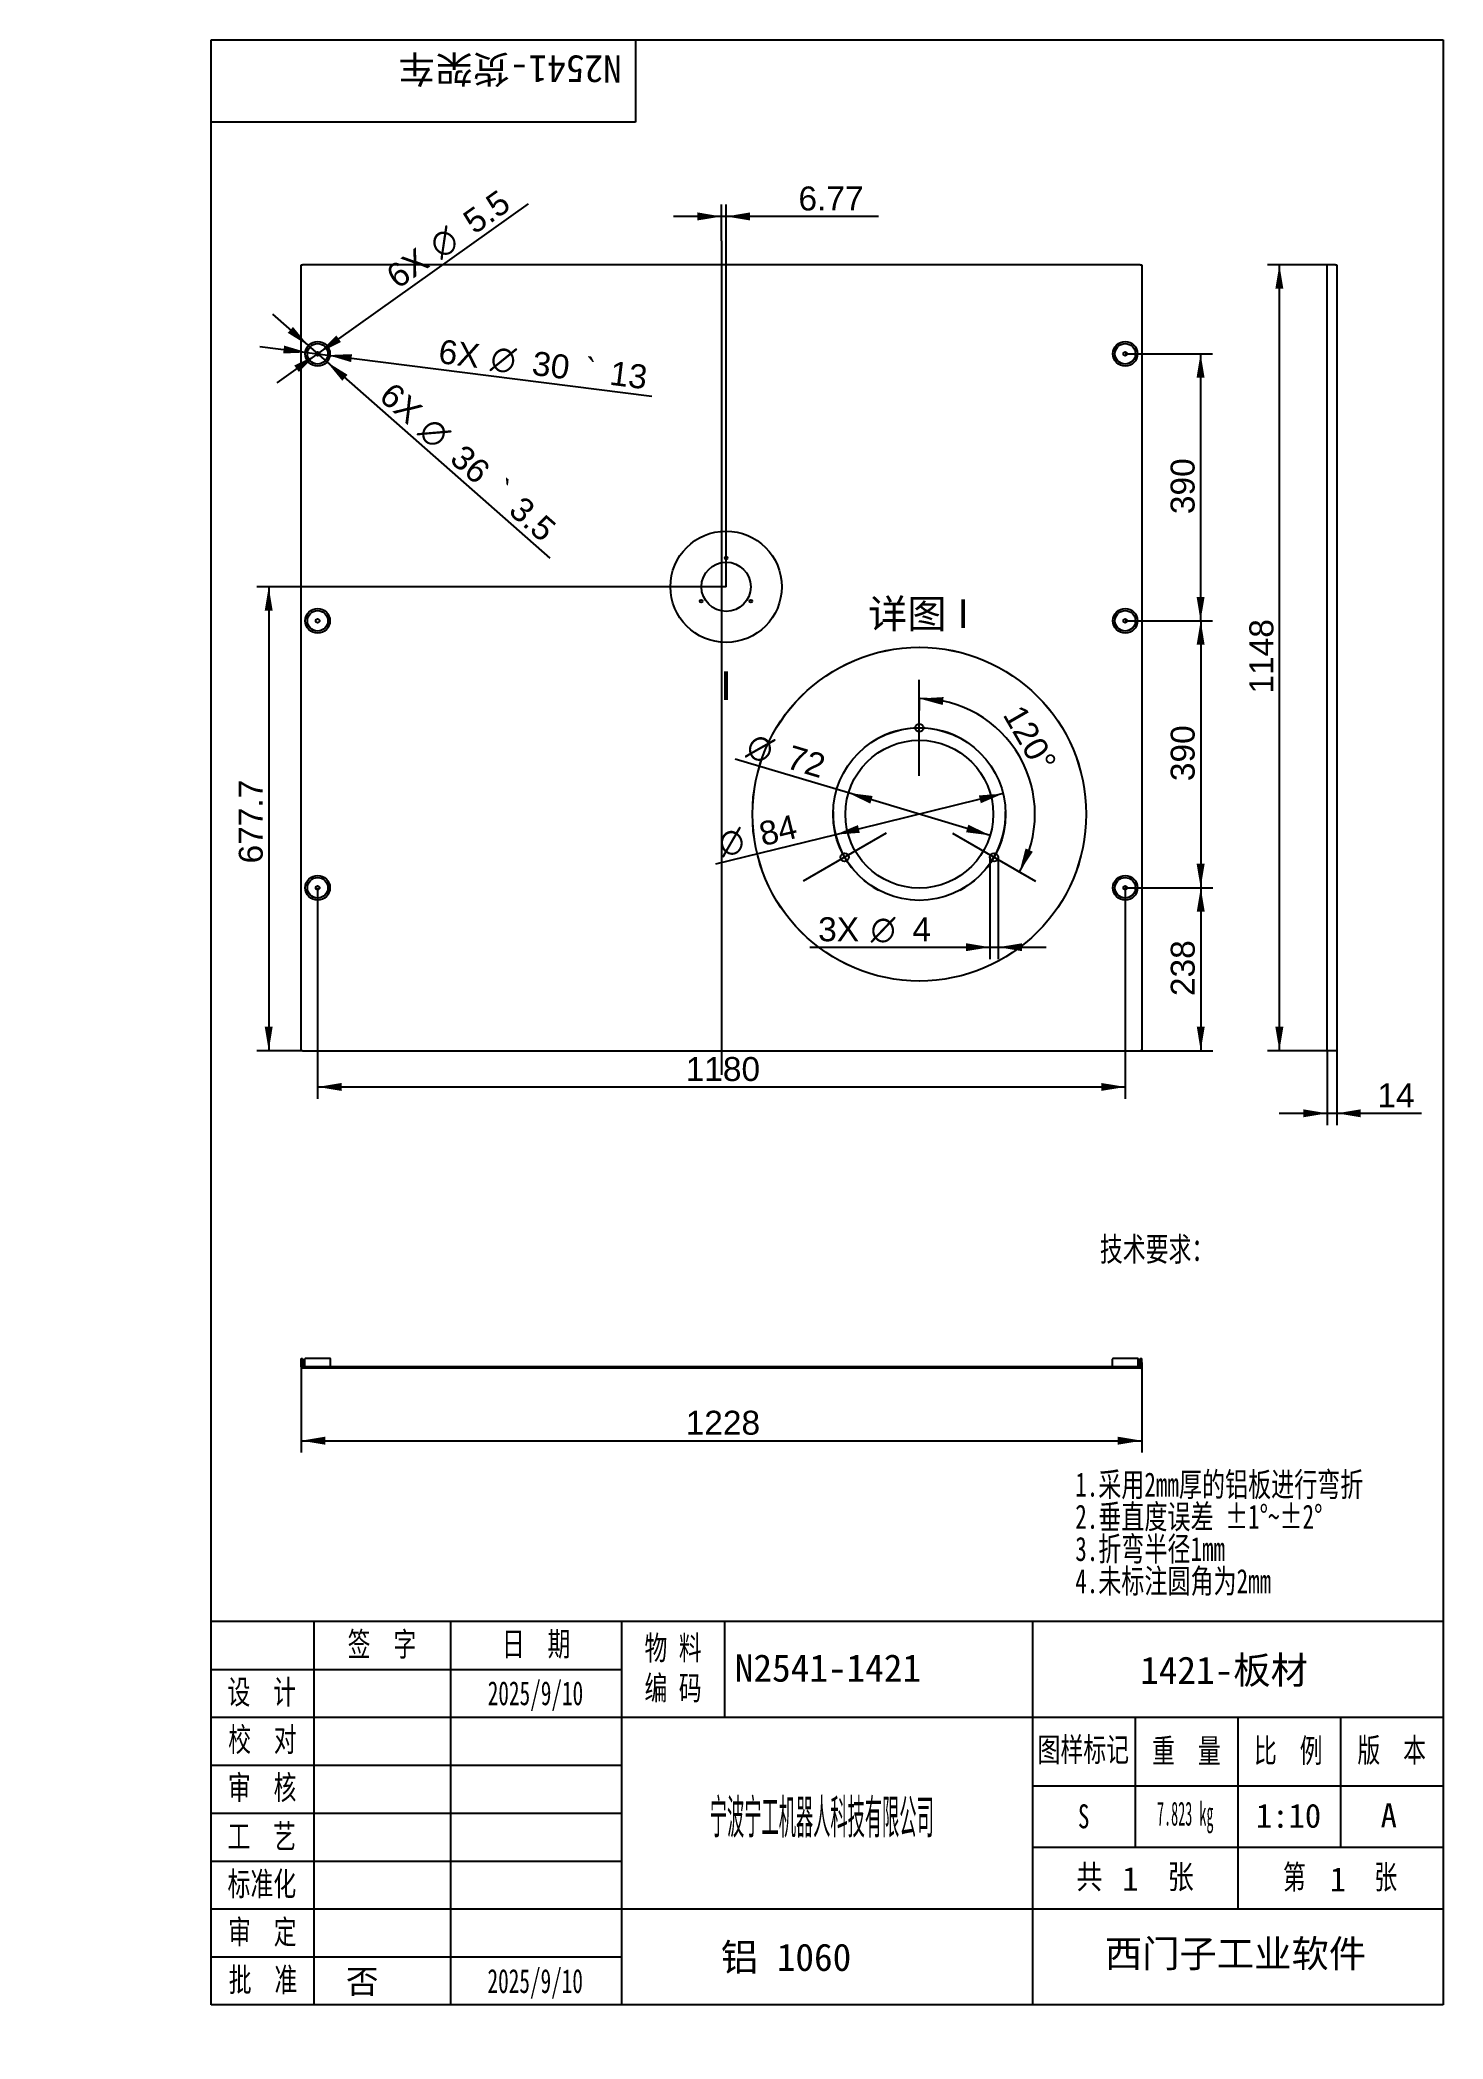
# Model space of a CAD drawing. Header units: millimetres. Extents: x 0 to 205, y 0 to 292.
import ezdxf
from ezdxf import colors
from ezdxf.entities.mleader import LeaderData, LeaderLine
from ezdxf.enums import TextEntityAlignment as Align
from ezdxf.lldxf.tags import DXFTag
from ezdxf.math import Vec2, Vec3

# ---------------------------------------------------------------- set-up
doc = ezdxf.new("R2010")
doc.units = ezdxf.units.MM
for name, color, linetype in [('1421-板材', 7, 'Continuous'), ('Default', 7, 'Continuous'), ('图框', 7, 'Continuous')]:
    doc.layers.add(name, color=color, linetype=linetype)
doc.styles.add('SEACAD_Arial', font='arial.ttf', dxfattribs={"width": 0.7})
doc.styles.add('SEACAD_Solid_Edge_ANSI1_Symbols', font='semeca1.ttf')
tags = doc.linetypes.add('CENTER2', pattern=[28.575, 19.05, -3.175, 3.175, -3.175]).pattern_tags.tags
tags[10:11] = [DXFTag(74, 4), DXFTag(75, 0), DXFTag(340, '0'), DXFTag(46, 0.0), DXFTag(50, 0.0), DXFTag(44, 0.0), DXFTag(45, 0.0)]
tags[8:9] = [DXFTag(74, 4), DXFTag(75, 0), DXFTag(340, '0'), DXFTag(46, 0.0), DXFTag(50, 0.0), DXFTag(44, 0.0), DXFTag(45, 0.0)]
tags[6:7] = [DXFTag(74, 4), DXFTag(75, 0), DXFTag(340, '0'), DXFTag(46, 0.0), DXFTag(50, 0.0), DXFTag(44, 0.0), DXFTag(45, 0.0)]
tags[4:5] = [DXFTag(74, 4), DXFTag(75, 0), DXFTag(340, '0'), DXFTag(46, 0.0), DXFTag(50, 0.0), DXFTag(44, 0.0), DXFTag(45, 0.0)]
doc.dimstyles.new('国标', dxfattribs={"dimtxt": 3.5, "dimasz": 3.5, "dimexe": 1.75, "dimexo": 0, "dimgap": 0.875, "dimtad": 1, "dimlfac": 10, "dimdsep": 46, "dimtxsty": 'SEACAD_Arial', "dimblk1": '_SE_FILLED', "dimblk2": '_SE_FILLED', "dimsah": 1, "dimcen": 1.75, "dimadec": 1, "dimazin": 0, "dimtfac": 0.5, "dimtdec": 3, "dimtmove": 1, "dimatfit": 3, "dimfxl": 1, "dimtolj": 1, "dimarcsym": 0})

# ---------------------------------------------------------------- blocks, each defined once
blk = doc.blocks.new('SEANNOT_GROUP')
at = {"layer": 'Default', "color": 7, "linetype": 'CENTER2'}
blk.add_line((99.57, 262.66), (99.57, 140.86), dxfattribs=at)
blk = doc.blocks.new('SE')
at = {"layer": 'Default', "color": 7, "linetype": 'CENTER2'}
blk.add_circle((128.48, 178.92), 12.6, dxfattribs=at)
blk = doc.blocks.new('SEANNOT_GROUP1')
at = {"layer": 'Default', "color": 7, "linetype": 'CENTER2'}
blk.add_line((128.48, 184.52), (128.48, 198.52), dxfattribs=at)
blk.add_arc((128.48, 178.92), 12.6, 58.169, 121.831, dxfattribs=at)
blk = doc.blocks.new('SEANNOT_GROUP2')
at = {"layer": 'Default', "color": 7, "linetype": 'CENTER2'}
blk.add_line((123.63, 176.12), (111.51, 169.12), dxfattribs=at)
blk.add_arc((128.48, 178.92), 12.6, 178.169, 241.831, dxfattribs=at)
blk = doc.blocks.new('SEANNOT_GROUP3')
at = {"layer": 'Default', "color": 7, "linetype": 'CENTER2'}
blk.add_line((133.33, 176.12), (145.46, 169.12), dxfattribs=at)
blk.add_arc((128.48, 178.92), 12.6, 298.169, 1.831, dxfattribs=at)
blk = doc.blocks.new('SE1')
at = {"layer": '1421-板材', "color": 7, "linetype": 'Continuous'}
for p, q in [((38.17, 144.36), (38.17, 259.16)), ((38.17, 259.16), (38.37, 259.16)), ((160.77, 259.16), (38.37, 259.16)), ((160.77, 259.16), (160.97, 259.16)), ((160.97, 259.16), (160.97, 144.36)), ((38.37, 144.36), (38.17, 144.36)), ((38.37, 144.36), (160.77, 144.36)), ((160.97, 144.36), (160.77, 144.36))]:
    blk.add_line(p, q, dxfattribs=at)
for centre, radius in [((40.57, 246.16), 1.8), ((40.57, 246.16), 1.5), ((40.57, 246.16), 0.275), ((158.57, 246.16), 1.8), ((158.57, 246.16), 1.5), ((158.57, 246.16), 0.275), ((100.25, 216.33), 0.2), ((100.25, 212.13), 3.6), ((40.57, 207.16), 1.8), ((40.57, 207.16), 1.5), ((40.57, 207.16), 0.275), ((96.61, 210.03), 0.2), ((103.88, 210.03), 0.2), ((158.57, 207.16), 1.8), ((158.57, 207.16), 1.5), ((158.57, 207.16), 0.275), ((40.57, 168.16), 1.8), ((40.57, 168.16), 1.5), ((158.57, 168.16), 1.8), ((158.57, 168.16), 1.5), ((40.57, 168.16), 0.275), ((158.57, 168.16), 0.275)]:
    blk.add_circle(centre, radius, dxfattribs=at)
blk = doc.blocks.new('SE2')
at = {"layer": '1421-板材', "color": 7, "linetype": 'Continuous'}
for p, q in [((188.08, 144.36), (188.08, 259.16)), ((189.28, 259.16), (188.08, 259.16)), ((189.28, 259.16), (189.48, 259.16)), ((189.48, 259.16), (189.48, 144.36)), ((189.28, 144.36), (188.08, 144.36)), ((189.48, 144.36), (189.28, 144.36))]:
    blk.add_line(p, q, dxfattribs=at)
blk = doc.blocks.new('SE3')
at = {"layer": '1421-板材', "color": 7, "linetype": 'Continuous'}
for p, q in [((38.17, 99.4), (38.37, 99.4)), ((38.17, 98.2), (38.17, 99.4)), ((38.37, 99.4), (38.37, 98.3)), ((38.67, 99.3), (38.67, 98.2)), ((42.37, 99.4), (38.77, 99.4)), ((42.47, 98.2), (42.47, 99.3)), ((156.67, 99.3), (156.67, 98.2)), ((160.37, 99.4), (156.77, 99.4)), ((160.47, 98.2), (160.47, 99.3)), ((160.77, 99.4), (160.97, 99.4)), ((160.77, 98.3), (160.77, 99.4)), ((160.97, 98.2), (160.97, 99.4)), ((160.77, 98), (38.37, 98)), ((160.67, 98.2), (38.47, 98.2))]:
    blk.add_line(p, q, dxfattribs=at)
for centre, radius, start, end in [((38.77, 99.3), 0.1, 90, 180), ((42.37, 99.3), 0.1, 0, 90), ((156.77, 99.3), 0.1, 90, 180), ((160.37, 99.3), 0.1, 0, 90), ((38.37, 98.2), 0.2, 180, 270), ((38.47, 98.3), 0.1, 180, 270), ((160.67, 98.3), 0.1, 270, 0), ((160.77, 98.2), 0.2, 270, 0)]:
    blk.add_arc(centre, radius, start, end, dxfattribs=at)
blk = doc.blocks.new('DMBLK17')
at = {"layer": 'Default', "linetype": 'Continuous', "transparency": 16777216}
for points in [[(43.31, 248.82), (40.79, 246.32), (43.98, 247.87)], [(37.15, 244.45), (37.83, 243.5), (40.35, 246)]]:
    blk.add_hatch(color=7, dxfattribs=at).paths.add_polyline_path(points)
at = {"layer": 'Default', "color": 7, "linetype": 'Continuous', "transparency": 16777216}
for p, q in [((40.79, 246.32), (71.39, 268.06)), ((34.64, 241.94), (40.79, 246.32))]:
    blk.add_line(p, q, dxfattribs=at)
for s, style, p in [('5.5', 'SEACAD_Arial', (61.46, 266.37)), ('O', 'SEACAD_Solid_Edge_ANSI1_Symbols', (56.5, 262.84)), ('6X', 'SEACAD_Arial', (50.24, 258.39))]:
    blk.add_text(s, height=3.5, rotation=35.3969, dxfattribs=dict(at, style=style)).set_placement(p, align=Align.TOP_LEFT)
blk = doc.blocks.new('_SE_FILLED')
at = {"color": 0}
blk.add_line((0, 0), (-1, 0), dxfattribs=at)
blk.add_solid([(0, 0), (-1, -0.1665), (-1, 0.1665), (0, 0)], dxfattribs=at)
blk = doc.blocks.new('DMBLK18')
at = {"layer": 'Default', "linetype": 'Continuous', "transparency": 16777216}
for points in [[(36.97, 250.09), (36.2, 249.22), (39.22, 247.35)], [(44.94, 243.1), (41.92, 244.97), (44.17, 242.22)]]:
    blk.add_hatch(color=7, dxfattribs=at).paths.add_polyline_path(points)
at = {"layer": 'Default', "color": 7, "linetype": 'Continuous', "transparency": 16777216}
for p, q in [((33.96, 251.97), (41.92, 244.97)), ((41.92, 244.97), (74.52, 216.33))]:
    blk.add_line(p, q, dxfattribs=at)
for s, style, p in [('6X', 'SEACAD_Arial', (51.66, 242.24)), ('O', 'SEACAD_Solid_Edge_ANSI1_Symbols', (57.43, 237.17)), ('36', 'SEACAD_Arial', (62, 233.15)), ('`', 'SEACAD_Solid_Edge_ANSI1_Symbols', (67.77, 228.09)), ('3.5', 'SEACAD_Arial', (70.6, 225.6))]:
    blk.add_text(s, height=3.5, rotation=318.7027, dxfattribs=dict(at, style=style)).set_placement(p, align=Align.TOP_LEFT)
blk = doc.blocks.new('DMBLK19')
at = {"layer": 'Default', "linetype": 'Continuous', "transparency": 16777216}
for points in [[(35.68, 247.36), (35.54, 246.21), (39.08, 246.35)], [(45.6, 246.11), (42.06, 245.97), (45.46, 244.95)]]:
    blk.add_hatch(color=7, dxfattribs=at).paths.add_polyline_path(points)
at = {"layer": 'Default', "color": 7, "linetype": 'Continuous', "transparency": 16777216}
for p, q in [((32.14, 247.22), (42.06, 245.97)), ((42.06, 245.97), (89.38, 239.98))]:
    blk.add_line(p, q, dxfattribs=at)
for s, style, p in [('6X', 'SEACAD_Arial', (58.52, 248.3)), ('O', 'SEACAD_Solid_Edge_ANSI1_Symbols', (66.14, 247.33)), ('30', 'SEACAD_Arial', (72.18, 246.57)), ('`', 'SEACAD_Solid_Edge_ANSI1_Symbols', (79.8, 245.61)), ('13', 'SEACAD_Arial', (83.53, 245.13))]:
    blk.add_text(s, height=3.5, rotation=352.792, dxfattribs=dict(at, style=style)).set_placement(p, align=Align.TOP_LEFT)
blk = doc.blocks.new('DMBLK20')
at = {"layer": 'Default', "linetype": 'Continuous', "transparency": 16777216}
for points in [[(44.07, 138.49), (44.07, 139.65), (40.57, 139.07)], [(155.07, 138.49), (158.57, 139.07), (155.07, 139.65)]]:
    blk.add_hatch(color=7, dxfattribs=at).paths.add_polyline_path(points)
at = {"layer": 'Default', "color": 7, "linetype": 'Continuous', "transparency": 16777216}
for p, q in [((40.57, 168.16), (40.57, 137.32)), ((158.57, 168.16), (158.57, 137.32)), ((40.57, 139.07), (158.57, 139.07))]:
    blk.add_line(p, q, dxfattribs=at)
at = {"layer": 'Default', "color": 7, "linetype": 'Continuous', "transparency": 16777216, "style": 'SEACAD_Arial'}
blk.add_text('1180', height=3.5, dxfattribs=at).set_placement((94.34, 143.44), align=Align.TOP_LEFT)
blk = doc.blocks.new('DMBLK21')
at = {"layer": 'Default', "linetype": 'Continuous', "transparency": 16777216}
for points in [[(170.18, 164.66), (169.6, 168.16), (169.02, 164.66)], [(170.18, 147.86), (169.02, 147.86), (169.6, 144.36)]]:
    blk.add_hatch(color=7, dxfattribs=at).paths.add_polyline_path(points)
at = {"layer": 'Default', "color": 7, "linetype": 'Continuous', "transparency": 16777216}
for p, q in [((158.57, 168.16), (171.35, 168.16)), ((169.6, 168.16), (169.6, 144.36)), ((160.77, 144.36), (171.35, 144.36))]:
    blk.add_line(p, q, dxfattribs=at)
at = {"layer": 'Default', "color": 7, "linetype": 'Continuous', "transparency": 16777216, "style": 'SEACAD_Arial'}
blk.add_text('238', height=3.5, rotation=90, dxfattribs=at).set_placement((165.22, 152.34), align=Align.TOP_LEFT)
blk = doc.blocks.new('DMBLK22')
at = {"layer": 'Default', "linetype": 'Continuous', "transparency": 16777216}
for points in [[(170.17, 203.66), (169.59, 207.16), (169, 203.66)], [(170.17, 171.66), (169, 171.66), (169.59, 168.16)]]:
    blk.add_hatch(color=7, dxfattribs=at).paths.add_polyline_path(points)
at = {"layer": 'Default', "color": 7, "linetype": 'Continuous', "transparency": 16777216}
for p, q in [((158.57, 207.16), (171.34, 207.16)), ((169.59, 207.16), (169.59, 168.16)), ((158.57, 168.16), (171.34, 168.16))]:
    blk.add_line(p, q, dxfattribs=at)
at = {"layer": 'Default', "color": 7, "linetype": 'Continuous', "transparency": 16777216, "style": 'SEACAD_Arial'}
blk.add_text('390', height=3.5, rotation=90, dxfattribs=at).set_placement((165.21, 183.74), align=Align.TOP_LEFT)
blk = doc.blocks.new('DMBLK23')
at = {"layer": 'Default', "linetype": 'Continuous', "transparency": 16777216}
for points in [[(170.16, 242.66), (169.57, 246.16), (168.99, 242.66)], [(170.16, 210.66), (168.99, 210.66), (169.57, 207.16)]]:
    blk.add_hatch(color=7, dxfattribs=at).paths.add_polyline_path(points)
at = {"layer": 'Default', "color": 7, "linetype": 'Continuous', "transparency": 16777216}
for p, q in [((158.57, 246.16), (171.32, 246.16)), ((169.57, 246.16), (169.57, 207.16)), ((158.57, 207.16), (171.32, 207.16))]:
    blk.add_line(p, q, dxfattribs=at)
at = {"layer": 'Default', "color": 7, "linetype": 'Continuous', "transparency": 16777216, "style": 'SEACAD_Arial'}
blk.add_text('390', height=3.5, rotation=90, dxfattribs=at).set_placement((165.2, 222.74), align=Align.TOP_LEFT)
blk = doc.blocks.new('DMBLK24')
at = {"layer": 'Default', "linetype": 'Continuous', "transparency": 16777216}
for points in [[(180.5, 255.66), (181.67, 255.66), (181.09, 259.16)], [(180.5, 147.86), (181.09, 144.36), (181.67, 147.86)]]:
    blk.add_hatch(color=7, dxfattribs=at).paths.add_polyline_path(points)
at = {"layer": 'Default', "color": 7, "linetype": 'Continuous', "transparency": 16777216}
for p, q in [((188.08, 259.16), (179.34, 259.16)), ((181.09, 144.36), (181.09, 259.16)), ((188.08, 144.36), (179.34, 144.36))]:
    blk.add_line(p, q, dxfattribs=at)
at = {"layer": 'Default', "color": 7, "linetype": 'Continuous', "transparency": 16777216, "style": 'SEACAD_Arial'}
blk.add_text('1148', height=3.5, rotation=90, dxfattribs=at).set_placement((176.71, 196.53), align=Align.TOP_LEFT)
blk = doc.blocks.new('DMBLK25')
at = {"layer": 'Default', "linetype": 'Continuous', "transparency": 16777216}
for points in [[(41.67, 86.81), (41.67, 87.98), (38.17, 87.4)], [(157.47, 86.81), (160.97, 87.4), (157.47, 87.98)]]:
    blk.add_hatch(color=7, dxfattribs=at).paths.add_polyline_path(points)
at = {"layer": 'Default', "color": 7, "linetype": 'Continuous', "transparency": 16777216}
for p, q in [((38.17, 98.2), (38.17, 85.65)), ((160.97, 98.8), (160.97, 85.65)), ((38.17, 87.4), (160.97, 87.4))]:
    blk.add_line(p, q, dxfattribs=at)
at = {"layer": 'Default', "color": 7, "linetype": 'Continuous', "transparency": 16777216, "style": 'SEACAD_Arial'}
blk.add_text('1228', height=3.5, dxfattribs=at).set_placement((94.34, 91.77), align=Align.TOP_LEFT)
blk = doc.blocks.new('SE5')
at = {"color": 7, "linetype": 'Continuous', "style": 'SEACAD_Arial'}
blk.add_text('I', height=4.2, dxfattribs=at).set_placement((99.42, 199.8), align=Align.TOP_LEFT)
blk = doc.blocks.new('SE4')
at = {"layer": 'Default', "color": 7, "linetype": 'CENTER2'}
blk.add_circle((100.25, 212.13), 8.13, dxfattribs=at)
at = {"layer": 'Default'}
blk.add_blockref('SE5', (0, 0), dxfattribs=at)
blk = doc.blocks.new('SE6')
at = {"layer": '1421-板材', "color": 7, "linetype": 'Continuous'}
for centre, radius in [((128.48, 191.52), 0.6), ((128.48, 178.92), 10.8), ((117.57, 172.62), 0.6), ((139.4, 172.62), 0.6)]:
    blk.add_circle(centre, radius, dxfattribs=at)
blk = doc.blocks.new('SE9')
at = {"layer": 'Default', "color": 7, "linetype": 'Continuous'}
blk.add_circle((128.48, 178.92), 24.38, dxfattribs=at)
blk = doc.blocks.new('SE8')
at = {"layer": 'Default'}
blk.add_blockref('SE9', (0, 0), dxfattribs=at)
blk = doc.blocks.new('SE7')
blk.add_blockref('SE8', (0, 0))
blk = doc.blocks.new('DMBLK26')
at = {"layer": 'Default', "linetype": 'Continuous', "transparency": 16777216}
for points in [[(132.03, 196.02), (128.48, 195.8), (131.9, 194.86)], [(144, 173.91), (143.11, 170.47), (145.07, 173.43)]]:
    blk.add_hatch(color=7, dxfattribs=at).paths.add_polyline_path(points)
at = {"layer": 'Default', "color": 7, "linetype": 'Continuous', "transparency": 16777216}
for p, q in [((128.48, 195.94), (128.48, 194.05)), ((142.74, 170.69), (144.62, 169.6))]:
    blk.add_line(p, q, dxfattribs=at)
blk.add_arc((128.48, 178.92), 16.89, 330, 90, dxfattribs=at)
at = {"layer": 'Default', "color": 7, "linetype": 'Continuous', "transparency": 16777216, "style": 'SEACAD_Arial'}
blk.add_text('120°', height=3.5, rotation=300, dxfattribs=at).set_placement((143.63, 195.21), align=Align.TOP_LEFT)
blk = doc.blocks.new('DMBLK27')
at = {"layer": 'Default', "linetype": 'Continuous', "transparency": 16777216}
for points in [[(135.3, 158.9), (138.8, 159.48), (135.3, 160.06)], [(143.5, 158.9), (143.5, 160.06), (140, 159.48)]]:
    blk.add_hatch(color=7, dxfattribs=at).paths.add_polyline_path(points)
at = {"layer": 'Default', "color": 7, "linetype": 'Continuous', "transparency": 16777216}
for p, q in [((138.8, 172.62), (138.8, 157.73)), ((140, 172.62), (140, 157.73)), ((112.47, 159.48), (147, 159.48))]:
    blk.add_line(p, q, dxfattribs=at)
for s, style, p in [('3X', 'SEACAD_Arial', (113.7, 163.85)), ('O', 'SEACAD_Solid_Edge_ANSI1_Symbols', (121.38, 163.85)), ('4', 'SEACAD_Arial', (127.47, 163.85))]:
    blk.add_text(s, height=3.5, dxfattribs=dict(at, style=style)).set_placement(p, align=Align.TOP_LEFT)
blk = doc.blocks.new('DMBLK28')
at = {"layer": 'Default', "linetype": 'Continuous', "transparency": 16777216}
for points in [[(121.32, 180.45), (121.66, 181.57), (118.14, 182.01)], [(135.31, 176.27), (138.83, 175.82), (135.64, 177.38)]]:
    blk.add_hatch(color=7, dxfattribs=at).paths.add_polyline_path(points)
at = {"layer": 'Default', "color": 7, "linetype": 'Continuous', "transparency": 16777216}
for p, q in [((118.14, 182.01), (101.59, 186.96)), ((138.83, 175.82), (118.14, 182.01))]:
    blk.add_line(p, q, dxfattribs=at)
for s, style, p in [('O', 'SEACAD_Solid_Edge_ANSI1_Symbols', (104.02, 190.8)), ('72', 'SEACAD_Arial', (109.85, 189.06))]:
    blk.add_text(s, height=3.5, rotation=343.3447, dxfattribs=dict(at, style=style)).set_placement(p, align=Align.TOP_LEFT)
blk = doc.blocks.new('DMBLK29')
at = {"layer": 'Default', "linetype": 'Continuous', "transparency": 16777216}
for points in [[(137.46, 180.51), (140.72, 181.91), (137.18, 181.65)], [(119.78, 176.19), (119.51, 177.32), (116.24, 175.92)]]:
    blk.add_hatch(color=7, dxfattribs=at).paths.add_polyline_path(points)
at = {"layer": 'Default', "color": 7, "linetype": 'Continuous', "transparency": 16777216}
for p, q in [((140.72, 181.91), (116.24, 175.92)), ((116.24, 175.92), (98.7, 171.63))]:
    blk.add_line(p, q, dxfattribs=at)
for s, style, p in [('84', 'SEACAD_Arial', (104.77, 177.62)), ('O', 'SEACAD_Solid_Edge_ANSI1_Symbols', (98.85, 176.17))]:
    blk.add_text(s, height=3.5, rotation=13.7475, dxfattribs=dict(at, style=style)).set_placement(p, align=Align.TOP_LEFT)
blk = doc.blocks.new('DMBLK30')
at = {"layer": 'Default', "linetype": 'Continuous', "transparency": 16777216}
for points in [[(96.07, 266.81), (96.07, 265.64), (99.57, 266.22)], [(103.75, 266.81), (100.25, 266.22), (103.75, 265.64)]]:
    blk.add_hatch(color=7, dxfattribs=at).paths.add_polyline_path(points)
at = {"layer": 'Default', "color": 7, "linetype": 'Continuous', "transparency": 16777216}
for p, q in [((122.5, 266.22), (92.57, 266.22)), ((99.57, 262.66), (99.57, 267.97)), ((100.25, 212.13), (100.25, 267.97))]:
    blk.add_line(p, q, dxfattribs=at)
at = {"layer": 'Default', "color": 7, "linetype": 'Continuous', "transparency": 16777216, "style": 'SEACAD_Arial'}
blk.add_text('6.77', height=3.5, dxfattribs=at).set_placement((110.82, 270.6), align=Align.TOP_LEFT)
blk = doc.blocks.new('DMBLK31')
at = {"layer": 'Default', "linetype": 'Continuous', "transparency": 16777216}
for points in [[(32.84, 208.63), (34, 208.63), (33.42, 212.13)], [(32.84, 147.86), (33.42, 144.36), (34, 147.86)]]:
    blk.add_hatch(color=7, dxfattribs=at).paths.add_polyline_path(points)
at = {"layer": 'Default', "color": 7, "linetype": 'Continuous', "transparency": 16777216}
for p, q in [((100.25, 212.13), (31.67, 212.13)), ((33.42, 212.13), (33.42, 144.36)), ((38.37, 144.36), (31.67, 144.36))]:
    blk.add_line(p, q, dxfattribs=at)
at = {"layer": 'Default', "color": 7, "linetype": 'Continuous', "transparency": 16777216, "style": 'SEACAD_Arial'}
blk.add_text('677.7', height=3.5, rotation=90, dxfattribs=at).set_placement((29.05, 171.71), align=Align.TOP_LEFT)
blk = doc.blocks.new('DMBLK32')
at = {"layer": 'Default', "linetype": 'Continuous', "transparency": 16777216}
for points in [[(184.58, 134.64), (188.08, 135.22), (184.58, 135.8)], [(192.98, 134.64), (192.98, 135.8), (189.48, 135.22)]]:
    blk.add_hatch(color=7, dxfattribs=at).paths.add_polyline_path(points)
at = {"layer": 'Default', "color": 7, "linetype": 'Continuous', "transparency": 16777216}
for p, q in [((188.08, 144.36), (188.08, 133.47)), ((189.48, 144.36), (189.48, 133.47)), ((181.08, 135.22), (201.86, 135.22))]:
    blk.add_line(p, q, dxfattribs=at)
at = {"layer": 'Default', "color": 7, "linetype": 'Continuous', "transparency": 16777216, "style": 'SEACAD_Arial'}
blk.add_text('14', height=3.5, dxfattribs=at).set_placement((195.41, 139.6), align=Align.TOP_LEFT)
blk = doc.blocks.new('_Dot')
at = {"color": 0, "linetype": 'ByBlock', "lineweight": -2}
blk.add_line((-0.5, 0), (-1, 0), dxfattribs=at)
at = {"color": 0, "linetype": 'ByBlock', "const_width": 0.5}
blk.add_lwpolyline([(-0.25, 0, 1), (0.25, 0, 1)], format="xyb", close=True, dxfattribs=at)

msp = doc.modelspace()

# ---------------------------------------------------------------- linework, layer by layer
at = {"color": 7, "linetype": 'CENTER2'}
msp.add_circle((128.4837, 178.9167), 24.375, dxfattribs=at)
at = {"layer": 'Default', "color": 7, "linetype": 'Continuous'}
for p, q in [((40, 61), (40, 5)), ((60, 61), (60, 5)), ((100, 61), (100, 47)), ((25, 54), (85, 54)), ((25, 47), (205, 47)), ((175, 47.003), (175, 19)), ((25, 40), (85, 40)), ((145, 28.003), (205, 28.003))]:
    msp.add_line(p, q, dxfattribs=at)
at = {"layer": '图框', "color": 7, "linetype": 'Continuous'}
for p, q in [((25, 5), (25, 292)), ((25, 292), (205, 292)), ((87, 292), (87, 280)), ((205, 292), (205, 5)), ((87, 280), (25, 280)), ((205, 61), (25, 61)), ((85, 5), (85, 61)), ((145, 61), (145, 5)), ((145, 47), (205, 47)), ((160, 47.003), (160, 28.003)), ((190, 47.003), (190, 28.003)), ((145, 37), (205, 37)), ((25, 33), (85, 33)), ((25, 26), (85, 26)), ((25, 19), (205, 19)), ((25, 12), (85, 12)), ((205, 5), (25, 5))]:
    msp.add_line(p, q, dxfattribs=at)

# ---------------------------------------------------------------- block references
at = {"layer": 'Default'}
for name in ['SEANNOT_GROUP', 'SE1', 'SE2', 'SE4', 'SE7', 'SEANNOT_GROUP1', 'SE', 'SE6', 'SEANNOT_GROUP2', 'SEANNOT_GROUP3', 'SE3']:
    msp.add_blockref(name, (0, 0), dxfattribs=at)

# ---------------------------------------------------------------- texts
at = {"layer": 'Default', "color": 7, "linetype": 'Continuous', "style": 'SEACAD_Arial'}
msp.add_text('详图 I', height=4.2, dxfattribs=at).set_placement((120.9967, 210.2918), align=Align.TOP_LEFT)
at = {"layer": 'Default', "insert": (154.8649, 117.1193), "char_height": 3.5, "width": 19.563019, "attachment_point": 1, "style": 'SEACAD_Arial'}
msp.add_mtext('{\\f宋体|b0||i0||c0|p34;\\C7;\\H3.5;\\W0.7;技术要求：}', dxfattribs=at)
at = {"layer": 'Default', "insert": (151.2712, 82.7669), "char_height": 3.527778, "width": 49.295686, "attachment_point": 1, "line_spacing_factor": 0.8, "style": 'SEACAD_Arial'}
msp.add_mtext('{\\f宋体|b0||i0||c0|p34;\\C7;\\H3.527777778;\\W0.7;\\T1.;1.采用2mm厚的铝板进行弯折\\P}{\\f宋体|b0||i0||c0|p34;\\C7;\\H3.527777778;\\W0.7;\\T1.;2.垂直度误差 ±1°~±2°\\P}{\\f宋体|b0||i0||c0|p34;\\C7;\\H3.527777778;\\W0.7;\\T1.;3.折弯半径1mm\\P}{\\f宋体|b0||i0||c0|p34;\\C7;\\H3.527777778;\\W0.7;\\T1.;4.未标注圆角为2mm}', dxfattribs=at)
at = {"layer": '图框', "char_height": 3.5, "attachment_point": 5, "style": 'SEACAD_Arial'}
for s, insert, width in [('{\\f宋体|b0||i0||c0|p34;\\C7;\\H3.5;\\W0.7;签  字}', (49.965, 57.4826), 19.96692), ('{\\f宋体|b0||i0||c0|p34;\\C7;\\H3.5;\\W0.7;日  期}', (72.4984, 57.5054), 25.046971), ('{\\f宋体|b0||i0||c0|p34;\\C7;\\H3.5;\\W0.7;物 料\\P}{\\f宋体|b0||i0||c0|p34;\\C7;\\H3.5;\\W0.7;编 码\\P}', (92.5013, 54.0275), 14.970527), ('{\\f宋体|b0||i0||c0|p34;\\C7;\\H3.5;\\W0.7;设  计}', (32.4043, 50.4934), 14.851195), ('{\\f宋体|b0||i0||c0|p34;\\C7;\\H3.5;\\W0.7;校  对}', (32.5051, 43.5621), 14.895466), ('{\\f宋体|b0||i0||c0|p34;\\C7;\\H3.5;\\W0.7;图样标记}', (152.4427, 42.0879), 14.830088), ('{\\f宋体|b0||i0||c0|p34;\\C7;\\H3.5;\\W0.7;重  量}', (167.5044, 41.9708), 14.909583), ('{\\f宋体|b0||i0||c0|p34;\\C7;\\H3.5;\\W0.7;比  例}', (182.3866, 41.9426), 14.953657), ('{\\f宋体|b0||i0||c0|p34;\\C7;\\H3.5;\\W0.7;版  本}', (197.4961, 41.9992), 15.026697), ('{\\f宋体|b0||i0||c0|p34;\\C7;\\H3.5;\\W0.7;审  核}', (32.4658, 36.5574), 14.974169), ('{\\f宋体|b0||i0||c0|p34;\\C7;\\H3.5;\\W0.7;S}', (152.4988, 32.501), 14.999281), ('{\\f宋体|b0||i0||c0|p34;\\C7;\\H3.5;\\W0.7;工  艺}', (32.4043, 29.4741), 14.851195), ('{\\f宋体|b0||i0||c0|p34;\\C7;\\H3.5;\\W0.7;标准化}', (32.4217, 22.4763), 14.816504), ('{\\f宋体|b0||i0||c0|p34;\\C7;\\H3.5;\\W0.8;共     张}', (159.9951, 23.5031), 29.999705), ('{\\f宋体|b0||i0||c0|p34;\\C7;\\H3.5;\\W0.7;第      张}', (189.9521, 23.4696), 29.903823), ('{\\f宋体|b0||i0||c0|p34;\\C7;\\H3.5;\\W0.7;审  定}', (32.4831, 15.4422), 14.939478), ('{\\f宋体|b0||i0||c0|p34;\\C7;\\H3.5;\\W0.7;批  准}', (32.58, 8.4723), 14.936404)]:
    msp.add_mtext(s, dxfattribs=dict(at, insert=insert, width=width))
at = {"layer": '图框', "insert": (174.6837, 12.2564), "char_height": 4, "width": 65.807381, "attachment_point": 5}
msp.add_mtext('{\\f宋体|b1||i0||c0|p34;\\C7;\\H4.;\\W1.;西门子工业软件}', dxfattribs=at)

# ---------------------------------------------------------------- dimensions: what is measured, and where the dimension line sits
at = {"layer": 'Default', "color": 7, "linetype": 'Continuous'}
for p1, p2, text, picture, middle in [((40.3453, 245.9987), (40.7936, 246.3173), '\\A1;6X <>', 'DMBLK17', (51.7724, 254.1186)), ((39.2171, 247.3459), (41.9218, 244.97), '\\A1;6X <> {\\Fsemeca1.ttf;`}3.5', 'DMBLK18', (47.8502, 239.7622)), ((39.0813, 246.3462), (42.0576, 245.9698), '\\A1;6X <> {\\Fsemeca1.ttf;`}13', 'DMBLK19', (56.7578, 244.1106))]:
    dim = msp.add_diameter_dim_2p(p1=p1, p2=p2, text=text, dimstyle='国标', dxfattribs=at)
    dim.commit()
    dim.dimension.update_dxf_attribs({"geometry": picture, "text_midpoint": middle, "dimtype": 163})
dim = msp.add_linear_dim(base=(99.5694, 266.2233), p1=(100.2465, 212.1277), p2=(99.5694, 262.658), text='\\A1;<>', dimstyle='国标', override={"dimtmove": 0, "dimtolj": 0}, dxfattribs=at)
dim.commit()
dim.dimension.update_dxf_attribs({"geometry": 'DMBLK30', "text_midpoint": (109.5927, 266.2233), "dimtype": 160})
for base, p1, p2, angle, text, override, picture, middle, dimtype in [((181.0851, 144.358), (188.0756, 144.358), (188.0756, 259.158), 90, '\\A1;<>', {"dimtmove": 0, "dimtolj": 0}, 'DMBLK24', (181.0851, 201.758), 161), ((169.5727, 246.158), (158.5694, 246.158), (158.5694, 207.158), 270, '\\A1;<>', {"dimtmove": 0, "dimtolj": 0}, 'DMBLK23', (169.5727, 226.658), 161), ((33.4206, 144.358), (100.2465, 212.1277), (38.3694, 144.358), 90, '\\A1;<>', {"dimtmove": 0, "dimtolj": 0}, 'DMBLK31', (33.4206, 178.2428), 160), ((169.5865, 207.158), (158.5694, 207.158), (158.5694, 168.158), 270, '\\A1;<>', {"dimtmove": 0, "dimtolj": 0}, 'DMBLK22', (169.5865, 187.658), 161), ((139.9956, 159.4794), (138.7956, 172.6167), (139.9956, 172.6167), 0, '\\A1;3X %%c<>', {"dimlfac": 3.333333, "dimtmove": 0}, 'DMBLK27', (131.308, 159.4794), 161), ((40.5694, 139.0694), (40.5694, 168.158), (158.5694, 168.158), 0, '\\A1;<>', {"dimtmove": 0, "dimtolj": 0}, 'DMBLK20', (99.5694, 139.0694), 161), ((169.5987, 144.358), (158.5694, 168.158), (160.7694, 144.358), 90, '\\A1;<>', {"dimtmove": 0, "dimtolj": 0}, 'DMBLK21', (169.5987, 156.258), 160), ((188.0756, 135.2203), (188.0756, 144.358), (189.4756, 144.358), 0, '\\A1;<>', {"dimtmove": 0, "dimtolj": 0}, 'DMBLK32', (194.186, 135.2203), 161), ((38.1694, 87.3972), (38.1694, 99.3971), (160.9694, 98.7971), 359.720055, '\\A1;<>', {"dimtmove": 0, "dimtolj": 0}, 'DMBLK25', (99.5694, 87.3972), 161)]:
    dim = msp.add_linear_dim(base=base, p1=p1, p2=p2, angle=angle, text=text, dimstyle='国标', override=override, dxfattribs=at)
    dim.commit()
    dim.dimension.update_dxf_attribs({"geometry": picture, "text_midpoint": middle, "dimtype": dimtype})
dim = msp.add_angular_dim_2l(base=(143.1068, 187.3594), line1=((128.4837, 178.9167), (128.4837, 198.5167)), line2=((128.4837, 178.9167), (145.4578, 169.1167)), text='\\A1;<>', dimstyle='国标', override={"dimlfac": 3.333333, "dimtmove": 0}, dxfattribs=at)
dim.commit()
dim.dimension.update_dxf_attribs({"geometry": 'DMBLK26', "text_midpoint": (143.1068, 187.3594), "dimtype": 162})
for p1, p2, picture, middle in [((138.8306, 175.8213), (118.1368, 182.0122), 'DMBLK28', (114.7825, 183.0156)), ((115.8837, 178.9167), (141.0837, 178.9167), 'DMBLK29', (112.0783, 174.9031))]:
    dim = msp.add_diameter_dim_2p(p1=p1, p2=p2, text='\\A1;<>', dimstyle='国标', override={"dimlfac": 3.333333}, dxfattribs=at)
    dim.commit()
    dim.dimension.update_dxf_attribs({"geometry": picture, "text_midpoint": middle, "dimtype": 163})

# ---------------------------------------------------------------- leaders
at = {"layer": '图框', "color": 7, "linetype": 'Continuous'}
ml = msp.add_multileader_mtext('Standard', dxfattribs=at)
ml.set_content('{\\pxsm0.9;\\f宋体|b0||i0||c0|p34;\\W1.;N2541-货架车\\P}', color=7)
ml.set_leader_properties()
ml.set_arrow_properties(name='DOT')
ml.build(insert=Vec2(0, 0))
ml.multileader.update_dxf_attribs({"leader_type": 0, "dogleg_length": 0})
ctx = ml.context
ctx.base_point, ctx.landing_gap_size = Vec3(87.6783, 288.0449), 1.4
ctx.text_align_type = 1
notes = []
notes.append((ctx, [(0, (0, 0, 0), (0, 0), (1, 0), 1, [])]))
ctx.mtext.insert, ctx.mtext.text_direction, ctx.mtext.rotation, ctx.mtext.alignment = Vec3(68.6623, 285.7429), Vec3(-1, 0), 3.14159265, 2
ml = msp.add_multileader_mtext('Standard', dxfattribs=at)
ml.set_content('{\\pxsm0.9;\\f宋体|b0||i0||c0|p34;\\W1.;1421-板材\\P}', color=7)
ml.set_leader_properties()
ml.set_arrow_properties(name='DOT')
ml.build(insert=Vec2(0, 0))
ml.multileader.update_dxf_attribs({"leader_type": 0, "dogleg_length": 0})
ctx = ml.context
ctx.base_point, ctx.landing_gap_size = Vec3(158.5611, 53.5747), 1.4
ctx.text_align_type = 1
notes.append((ctx, [(0, (0, 0, 0), (0, 0), (1, 0), 1, [])]))
ctx.mtext.insert, ctx.mtext.alignment = Vec3(173.0065, 55.8767), 2
ml = msp.add_multileader_mtext('Standard', dxfattribs=at)
ml.set_content('{\\pxsm0.9;\\f宋体|b0||i0||c0|p34;\\W1.;N2541-1421\\P}', color=7)
ml.set_leader_properties()
ml.set_arrow_properties(name='DOT')
ml.build(insert=Vec2(0, 0))
ml.multileader.update_dxf_attribs({"leader_type": 0, "dogleg_length": 0})
ctx = ml.context
ctx.base_point, ctx.landing_gap_size = Vec3(99.1472, 54.198), 1.4
ctx.text_align_type = 1
notes.append((ctx, [(0, (0, 0, 0), (0, 0), (1, 0), 1, [])]))
ctx.mtext.insert, ctx.mtext.alignment = Vec3(115.1332, 56.198), 2
ml = msp.add_multileader_mtext('Standard', dxfattribs=at)
ml.set_content('{\\pxsm0.9;\\f宋体|b0||i0||c0|p34;\\W0.6507936508;2025/9/10\\P}', color=7)
ml.set_leader_properties()
ml.set_arrow_properties(name='DOT')
ml.build(insert=Vec2(0, 0))
ml.multileader.update_dxf_attribs({"leader_type": 0, "dogleg_length": 0, "arrow_head_size": 3.5})
ctx = ml.context
ctx.base_point, ctx.char_height, ctx.arrow_head_size, ctx.landing_gap_size = Vec3(63.2342, 50.3286), 3.5, 3.5, 1.225
ctx.text_align_type = 1
notes.append((ctx, [(0, (0, 0, 0), (0, 0), (1, 0), 1, [])]))
ctx.mtext.insert, ctx.mtext.alignment = Vec3(72.3967, 52.2641), 2
ml = msp.add_multileader_mtext('Standard', dxfattribs=at)
ml.set_content('{\\pxsm0.9;\\f宋体|b0||i0||c0|p34;\\W0.369086814;宁波宁工机器人科技有限公司\\P}', color=7)
ml.set_leader_properties()
ml.set_arrow_properties(name='DOT')
ml.build(insert=Vec2(0, 0))
ml.multileader.update_dxf_attribs({"leader_type": 0, "dogleg_length": 0, "arrow_head_size": 5})
ctx = ml.context
ctx.base_point, ctx.char_height, ctx.arrow_head_size, ctx.landing_gap_size = Vec3(95.3775, 32.0909), 5, 5, 1.75
ctx.text_align_type = 1
notes.append((ctx, [(0, (0, 0, 0), (0, 0), (1, 0), 1, [])]))
ctx.mtext.insert, ctx.mtext.alignment = Vec3(114.2319, 34.9684), 2
ml = msp.add_multileader_mtext('Standard', dxfattribs=at)
ml.set_content('{\\pxsm0.9;\\f宋体|b0||i0||c0|p34;\\W0.4338673331;7.823 kg\\P}', color=7)
ml.set_leader_properties()
ml.set_arrow_properties(name='DOT')
ml.build(insert=Vec2(0, 0))
ml.multileader.update_dxf_attribs({"leader_type": 0, "dogleg_length": 0, "arrow_head_size": 3.5})
ctx = ml.context
ctx.base_point, ctx.char_height, ctx.arrow_head_size, ctx.landing_gap_size = Vec3(161.0955, 32.5932), 3.5, 3.5, 1.225
ctx.text_align_type = 1
notes.append((ctx, [(0, (0, 0, 0), (0, 0), (1, 0), 1, [])]))
ctx.mtext.insert, ctx.mtext.alignment = Vec3(167.3367, 34.6757), 2
ml = msp.add_multileader_mtext('Standard', dxfattribs=at)
ml.set_content('{\\pxsm0.9;\\f宋体|b0||i0||c0|p34;\\W1.;A\\P}', color=7)
ml.set_leader_properties()
ml.set_arrow_properties(name='DOT')
ml.build(insert=Vec2(0, 0))
ml.multileader.update_dxf_attribs({"leader_type": 0, "dogleg_length": 0, "arrow_head_size": 3.5})
ctx = ml.context
ctx.base_point, ctx.char_height, ctx.arrow_head_size, ctx.landing_gap_size = Vec3(193.8901, 32.6684), 3.5, 3.5, 1.225
ctx.text_align_type = 1
notes.append((ctx, [(0, (0, 0, 0), (0, 0), (1, 0), 1, [])]))
ctx.mtext.insert, ctx.mtext.alignment = Vec3(197.0731, 34.4184), 2
ml = msp.add_multileader_mtext('Standard', dxfattribs=at)
ml.set_content('{\\pxsm0.9;\\f宋体|b0||i0||c0|p34;\\W1.;1:10\\P}', color=7)
ml.set_leader_properties()
ml.set_arrow_properties(name='DOT')
ml.build(insert=Vec2(0, 0))
ml.multileader.update_dxf_attribs({"leader_type": 0, "dogleg_length": 0, "arrow_head_size": 3.5})
ctx = ml.context
ctx.base_point, ctx.char_height, ctx.arrow_head_size, ctx.landing_gap_size = Vec3(175.8366, 32.6143), 3.5, 3.5, 1.225
ctx.text_align_type = 1
notes.append((ctx, [(0, (0, 0, 0), (0, 0), (1, 0), 1, [])]))
ctx.mtext.insert, ctx.mtext.alignment = Vec3(182.4304, 34.3643), 2
ml = msp.add_multileader_mtext('Standard', dxfattribs=at)
ml.set_content('{\\pxsm0.9;\\f宋体|b0||i0||c0|p34;\\W1.;1\\P}', color=7)
ml.set_leader_properties()
ml.set_arrow_properties(name='DOT')
ml.build(insert=Vec2(0, 0))
ml.multileader.update_dxf_attribs({"leader_type": 0, "dogleg_length": 0, "arrow_head_size": 3.5})
ctx = ml.context
ctx.base_point, ctx.char_height, ctx.arrow_head_size, ctx.landing_gap_size = Vec3(157.0727, 23.3988), 3.5, 3.5, 1.225
ctx.text_align_type = 2
notes.append((ctx, [(0, (0, 0, 0), (0, 0), (1, 0), 1, [])]))
ctx.mtext.insert, ctx.mtext.alignment = Vec3(160.4972, 25.1488), 3
ml = msp.add_multileader_mtext('Standard', dxfattribs=at)
ml.set_content('{\\pxsm0.9;\\f宋体|b0||i0||c0|p34;\\W1.;1\\P}', color=7)
ml.set_leader_properties()
ml.set_arrow_properties(name='DOT')
ml.build(insert=Vec2(0, 0))
ml.multileader.update_dxf_attribs({"leader_type": 0, "dogleg_length": 0, "arrow_head_size": 3.5})
ctx = ml.context
ctx.base_point, ctx.char_height, ctx.arrow_head_size, ctx.landing_gap_size = Vec3(186.9252, 23.3256), 3.5, 3.5, 1.225
ctx.text_align_type = 1
notes.append((ctx, [(0, (0, 0, 0), (0, 0), (1, 0), 1, [])]))
ctx.mtext.insert, ctx.mtext.alignment = Vec3(189.6374, 25.0756), 2
ml = msp.add_multileader_mtext('Standard', dxfattribs=at)
ml.set_content('{\\pxsm0.9;\\f宋体|b0||i0||c0|p34;\\W1.;铝 1060\\P}', color=7)
ml.set_leader_properties()
ml.set_arrow_properties(name='DOT')
ml.build(insert=Vec2(0, 0))
ml.multileader.update_dxf_attribs({"leader_type": 0, "dogleg_length": 0})
ctx = ml.context
ctx.base_point, ctx.landing_gap_size = Vec3(97.2661, 11.7453), 1.4
ctx.text_align_type = 1
notes.append((ctx, [(0, (0, 0, 0), (0, 0), (1, 0), 1, [])]))
ctx.mtext.insert, ctx.mtext.alignment = Vec3(109.0072, 13.9473), 2
ml = msp.add_multileader_mtext('Standard', dxfattribs=at)
ml.set_content('{\\pxsm0.9;\\f宋体|b0||i0||c0|p34;\\W0.6507936508;2025/9/10\\P}', color=7)
ml.set_leader_properties()
ml.set_arrow_properties(name='DOT')
ml.build(insert=Vec2(0, 0))
ml.multileader.update_dxf_attribs({"leader_type": 0, "dogleg_length": 0, "arrow_head_size": 3.5})
ctx = ml.context
ctx.base_point, ctx.char_height, ctx.arrow_head_size, ctx.landing_gap_size = Vec3(63.1988, 8.2891), 3.5, 3.5, 1.225
ctx.text_align_type = 1
notes.append((ctx, [(0, (0, 0, 0), (0, 0), (1, 0), 1, [])]))
ctx.mtext.insert, ctx.mtext.alignment = Vec3(72.3612, 10.2246), 2
ml = msp.add_multileader_mtext('Standard', dxfattribs=at)
ml.set_content('{\\pxsm0.9;\\f宋体|b0||i0||c0|p34;\\W1.;否\\P}', color=7)
ml.set_leader_properties()
ml.set_arrow_properties(name='DOT')
ml.build(insert=Vec2(0, 0))
ml.multileader.update_dxf_attribs({"leader_type": 0, "dogleg_length": 0, "arrow_head_size": 3.5})
ctx = ml.context
ctx.base_point, ctx.char_height, ctx.arrow_head_size, ctx.landing_gap_size = Vec3(42.9545, 8.1526), 3.5, 3.5, 1.225
ctx.text_align_type = 1
notes.append((ctx, [(0, (0, 0, 0), (0, 0), (1, 0), 1, [])]))
ctx.mtext.insert, ctx.mtext.alignment = Vec3(47.0855, 10.1476), 2
for ctx, leaders in notes:
    for number, flags, end, landing, length, lines in leaders:
        leader = LeaderData()
        leader.index, (leader.has_last_leader_line, leader.has_dogleg_vector, leader.attachment_direction) = number, flags
        leader.last_leader_point, leader.dogleg_vector, leader.dogleg_length = Vec3(end), Vec3(landing), length
        for number, points, colour, breaks in lines:
            line = LeaderLine()
            line.index, line.vertices, line.color, line.breaks = number, Vec3.list(points), colors.encode_raw_color(colour), breaks
            leader.lines.append(line)
        ctx.leaders.append(leader)

doc.saveas('drawing.dxf')
